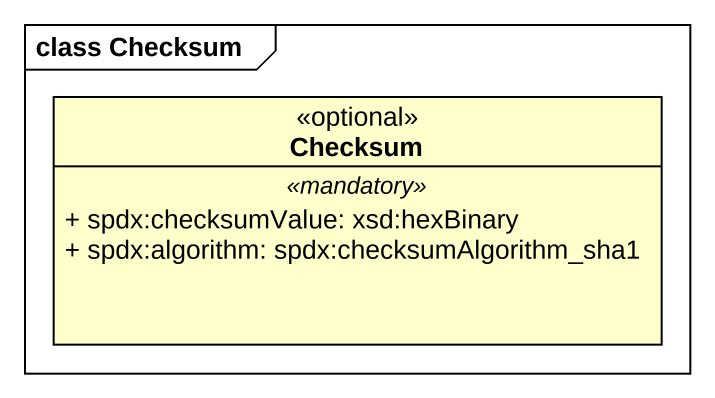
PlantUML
@startuml
mainframe class Checksum
hide circle
hide empty members
skinparam classAttributeIconSize 0
class Checksum <<optional>> {
  .. <<mandatory>> ..
  + spdx:checksumValue: xsd:hexBinary
  + spdx:algorithm: spdx:checksumAlgorithm_sha1
}
@enduml
